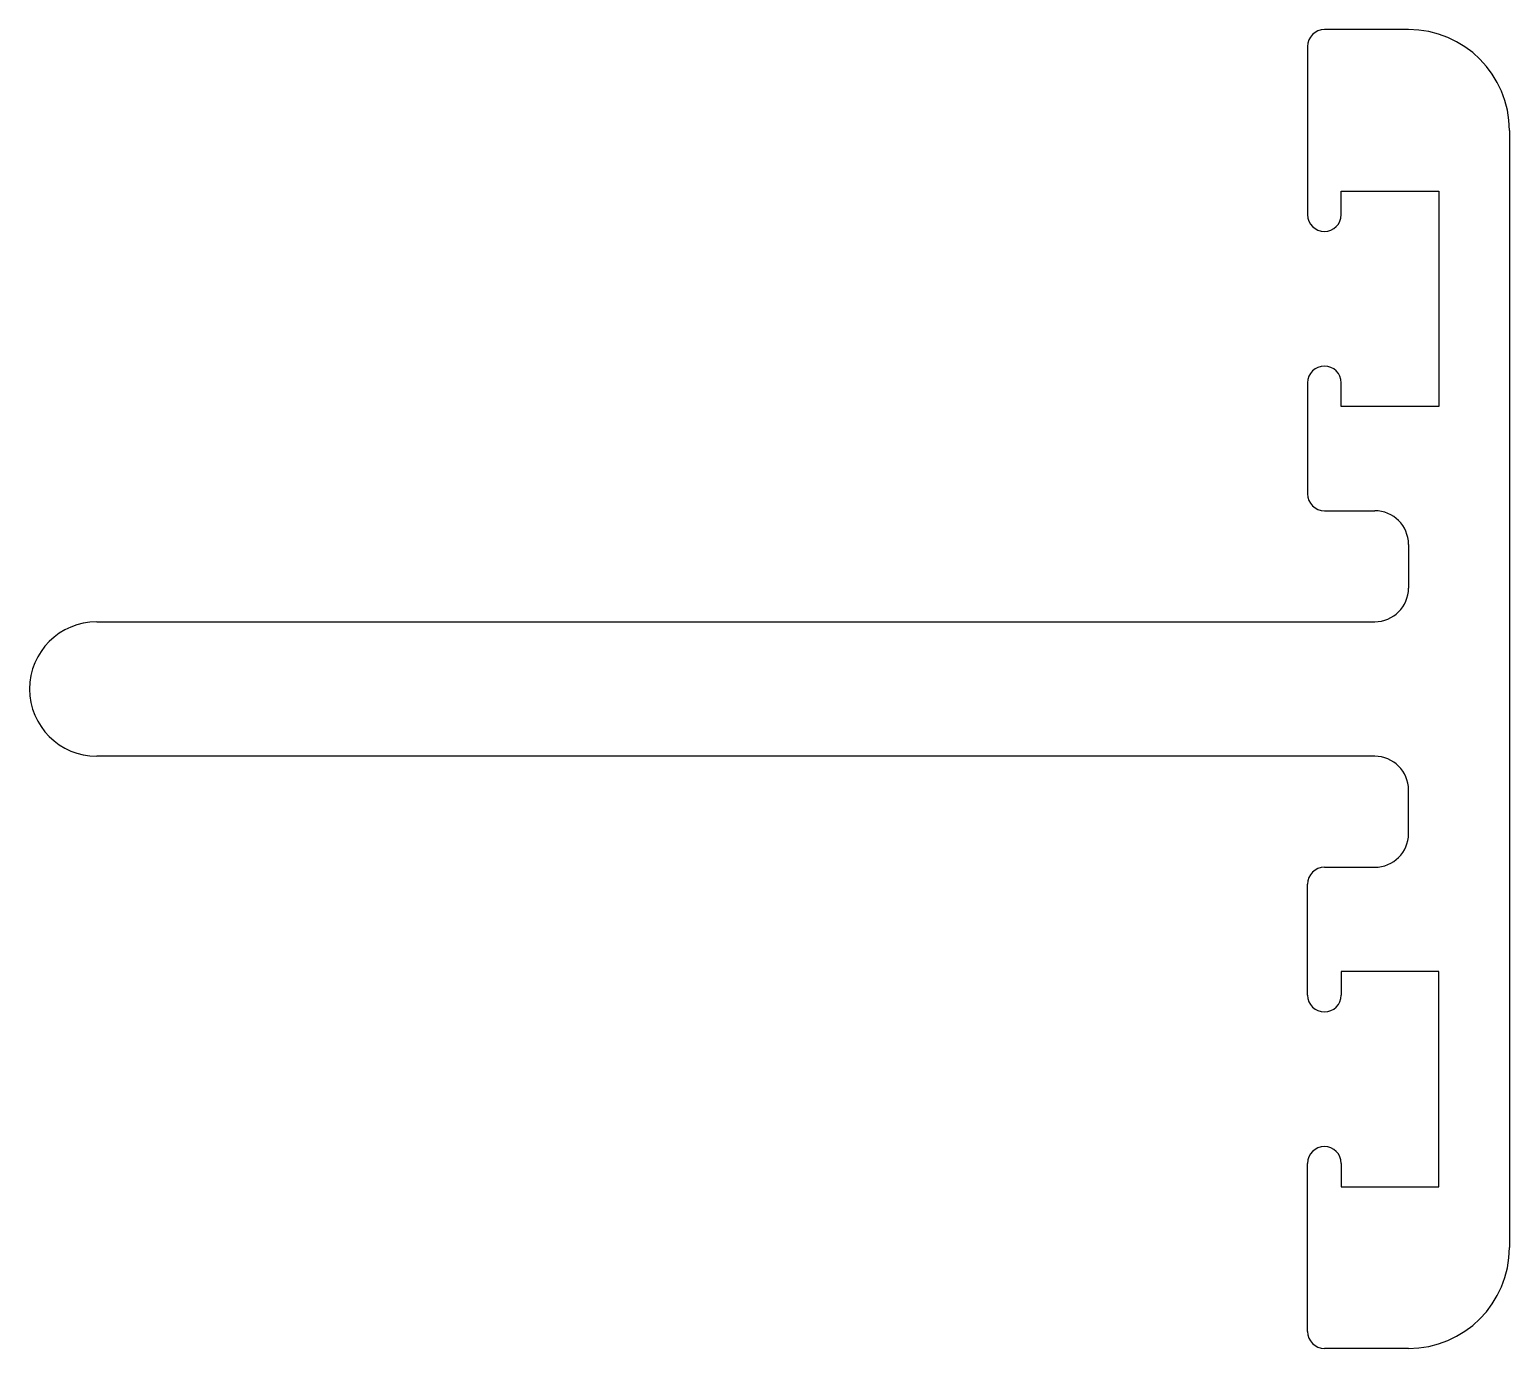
# Model space of a CAD drawing. Extents: x 58.9 to 102.9, y 33.4 to 72.6.
import ezdxf

# ---------------------------------------------------------------- set-up
doc = ezdxf.new("R2010")
doc.units = 0
doc.linetypes.add('CENTER', pattern=[2, 1.25, -0.25, 0.25, -0.25])
doc.layers.add('EKSEN', color=1, linetype='CENTER')

msp = doc.modelspace()

# ---------------------------------------------------------------- linework, layer by layer
at = {"layer": 'EKSEN', "color": 0, "linetype": 'BYBLOCK'}
for p, q in [((99.893, 72.625), (97.393, 72.625)), ((96.893, 72.125), (96.893, 67.125)), ((102.893, 69.625), (102.893, 36.425)), ((97.893, 67.125), (97.893, 67.825)), ((97.893, 67.825), (100.793, 67.825)), ((100.793, 67.825), (100.793, 61.425)), ((96.893, 62.125), (96.893, 58.825)), ((97.893, 61.425), (97.893, 62.125)), ((100.793, 61.425), (97.893, 61.425)), ((97.393, 58.325), (98.893, 58.325)), ((99.893, 57.325), (99.893, 56.025)), ((60.893, 55.025), (98.893, 55.025)), ((82.661, 51.025), (60.893, 51.025)), ((98.893, 51.025), (82.661, 51.025)), ((99.893, 48.725), (99.893, 50.025)), ((97.393, 47.725), (98.893, 47.725)), ((96.893, 43.925), (96.893, 47.225)), ((100.793, 44.625), (97.893, 44.625)), ((97.893, 44.625), (97.893, 43.925)), ((100.793, 38.225), (100.793, 44.625)), ((96.893, 33.925), (96.893, 38.925)), ((97.893, 38.925), (97.893, 38.225)), ((97.893, 38.225), (100.793, 38.225)), ((99.893, 33.425), (97.393, 33.425))]:
    msp.add_line(p, q, dxfattribs=at)
for centre, radius, start, end in [((97.393, 72.125), 0.5, 90, 180), ((99.893, 69.625), 3, 0, 90), ((97.393, 67.125), 0.5, 180, 0), ((97.393, 62.125), 0.5, 0, 180), ((97.393, 58.825), 0.5, 180, 270), ((98.893, 57.325), 1, 0, 90), ((98.893, 56.025), 1, 270, 0), ((60.893, 53.025), 2, 90, 270), ((98.893, 50.025), 1, 0, 90), ((98.893, 48.725), 1, 270, 360), ((97.393, 47.225), 0.5, 90, 180), ((97.393, 43.925), 0.5, 180, 0), ((97.393, 38.925), 0.5, 0, 180), ((99.893, 36.425), 3, 270, 0), ((97.393, 33.925), 0.5, 180, 270)]:
    msp.add_arc(centre, radius, start, end, dxfattribs=at)

doc.saveas('drawing.dxf')
